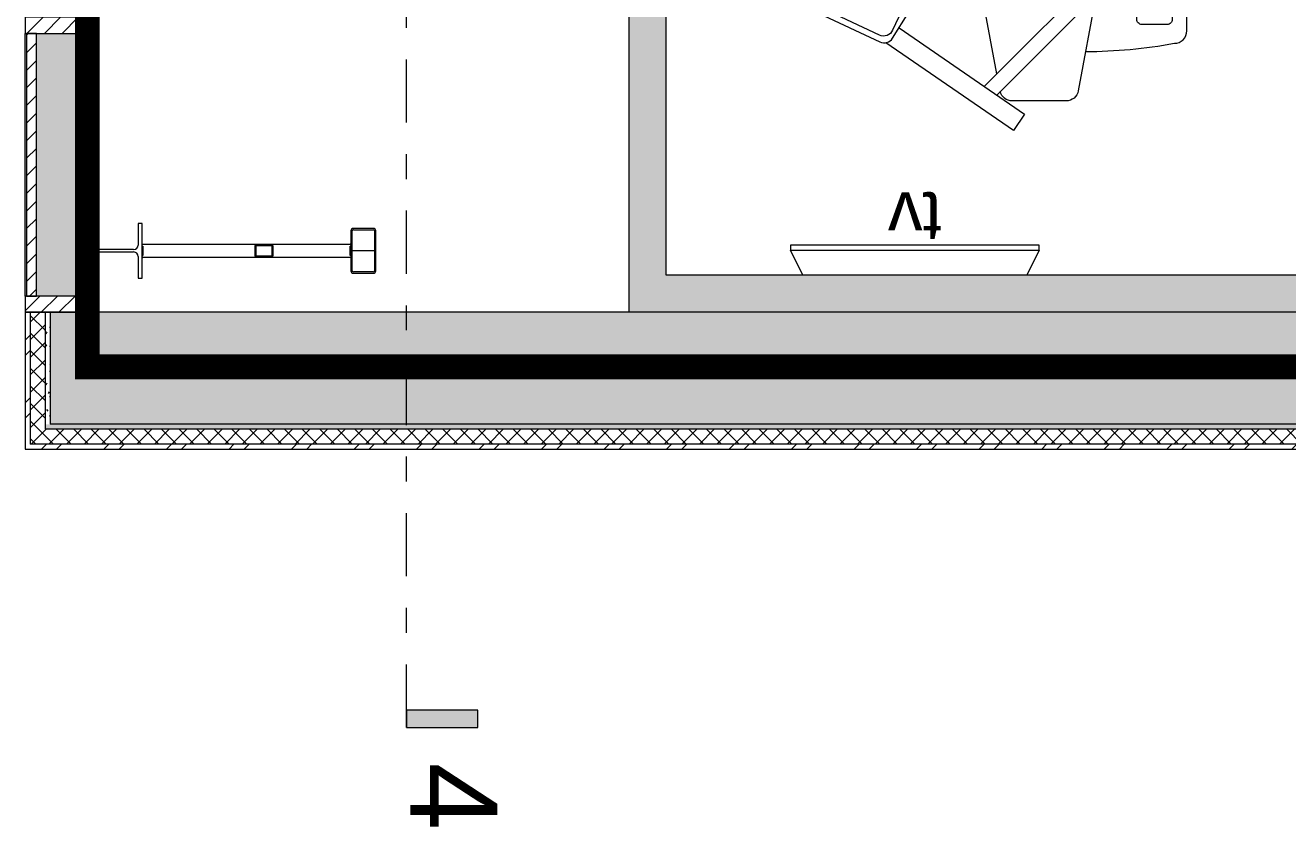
# Model space of a CAD drawing. Header units: metres. Extents: x 83 to 133, y -243 to -94.
# Drawn here: x 85.7 to 90.78, y -150.85 to -147.63 of the extents above; entities that cross this region are included whole.
import ezdxf

# ---------------------------------------------------------------- set-up
doc = ezdxf.new("R2010")
doc.units = ezdxf.units.M
doc.linetypes.add('DASHDOT', pattern=[25.4, 12.7, -6.35, 0, -6.35])
doc.layers.get('0').update_dxf_attribs({"lineweight": 5})
for name, color, linetype, lineweight in [('ARQ_Legendas', 41, 'Continuous', 5), ('ARQ_Mobiliario GTS', 21, 'Continuous', 5), ('ARQ_Tramas Pladur', 253, 'Continuous', 5), ('BASE', 7, 'Continuous', 5), ('FOLHA', 15, 'Continuous', 5), ('MP_GENERICO', 7, 'Continuous', 5), ('PLADUR', 1, 'Continuous', 5)]:
    doc.layers.add(name, color=color, linetype=linetype, lineweight=lineweight)
doc.styles.get("Standard").update_dxf_attribs({"font": 'arial.ttf'})
pattern_1 = [(45, (0, 0), (-0.12572359, 0.12572359), []), (45, (0, 0.1905), (-0.12572359, 0.12572359), [])]
pattern_2 = [(0, (0, 0), (0.1016, 0.0254), [0.00838, -0.06782, 0.00838, -0.06782, -0.4064]), (0, (0, 0), (0.1016, 0.0254), [-0.1524, 0.00838, -0.14402, 0.00838, -0.06782, -0.1778]), (0, (0, 0), (0.1016, 0.0254), [-0.381, 0.00838, -0.04242, 0.00838, -0.11862]), (120, (0.0381, 0.0127), (-0.0727970453, 0.075288181), [0.00838, -0.06782, 0.00838, -0.06782, -0.4064]), (120, (0.0381, 0.0127), (-0.0727970453, 0.075288181), [-0.1524, 0.00838, -0.14402, 0.00838, -0.06782, -0.1778]), (120, (0.0381, 0.0127), (-0.0727970453, 0.075288181), [-0.381, 0.00838, -0.04242, 0.00838, -0.11862]), (240, (0.0508, 0.0635), (-0.0288029547, -0.100688181), [0.00838, -0.06782, 0.00838, -0.06782, -0.4064]), (240, (0.0508, 0.0635), (-0.0288029547, -0.100688181), [-0.1524, 0.00838, -0.14402, 0.00838, -0.06782, -0.1778]), (240, (0.0508, 0.0635), (-0.0288029547, -0.100688181), [-0.381, 0.00838, -0.04242, 0.00838, -0.11862])]
pattern_3 = [(45, (0, 0), (-0.035355339, 0.035355339), []), (135, (0, 0), (-0.035355339, -0.035355339), [])]

# ---------------------------------------------------------------- blocks, each defined once
blk = doc.blocks.new('Family - Hospital da Trofa - Fachada v3-1200353-200-HOSPITAL - PLANTA PISO 1')
at = {"layer": 'MP_GENERICO'}
for p, q in [((0.019, 0), (0.019, -0.0024)), ((-0.019, 0), (-0.019, -0.0024)), ((-0.019, -0.0024), (0.019, -0.0024))]:
    blk.add_line(p, q, dxfattribs=at)
blk = doc.blocks.new('Family - Weld-1201143-200-HOSPITAL - PLANTA PISO 1')
blk.add_blockref('Family - Hospital da Trofa - Fachada v3-1200353-200-HOSPITAL - PLANTA PISO 1', (0, 0))
blk = doc.blocks.new('Family - ST_MetTrelica-1201189-200-HOSPITAL - PLANTA PISO 1')
at = {"layer": 'MP_GENERICO'}
for p, q in [((-0.094, 0.11), (-0.11, 0.11)), ((-0.11, 0.11), (-0.11, -0.11)), ((-0.094, 0.02275), (-0.094, 0.11)), ((0.11, 0.11), (0.094, 0.11)), ((0.094, 0.11), (0.094, 0.02275)), ((0.11, -0.11), (0.11, 0.11)), ((0.076, 0.00475), (-0.076, 0.00475)), ((-0.094, -0.11), (-0.094, -0.02275)), ((-0.076, -0.00475), (0.076, -0.00475)), ((0.094, -0.02275), (0.094, -0.11)), ((-0.11, -0.11), (-0.094, -0.11)), ((0.094, -0.11), (0.11, -0.11))]:
    blk.add_line(p, q, dxfattribs=at)
for centre, start, end in [((-0.076, 0.02275), 180, 270), ((0.076, 0.02275), 270, 0), ((-0.076, -0.02275), 90, 180), ((0.076, -0.02275), 0, 90)]:
    blk.add_arc(centre, 0.018, start, end, dxfattribs=at)
blk = doc.blocks.new('Family - ST_MetTrelica-1201190-200-HOSPITAL - PLANTA PISO 1')
at = {"layer": 'MP_GENERICO'}
for p, q in [((41.185, 0.5726), (41.185, 0.11)), ((41.235, 0.11), (41.235, 0.5726))]:
    blk.add_line(p, q, dxfattribs=at)
blk = doc.blocks.new('Family - ST_MetTrelica-1201209-200-HOSPITAL - PLANTA PISO 1')
at = {"layer": 'MP_GENERICO'}
for p, q in [((41.12, 1.04), (41.12, 0.96)), ((41.125, 0.96), (41.125, 1.04)), ((41.29, 1.05), (41.13, 1.05)), ((41.13, 1.045), (41.29, 1.045)), ((41.295, 1.04), (41.295, 0.96)), ((41.3, 0.96), (41.3, 1.04)), ((41.29, 0.955), (41.13, 0.955)), ((41.13, 0.95), (41.29, 0.95))]:
    blk.add_line(p, q, dxfattribs=at)
for centre, radius, start, end in [((41.13, 1.04), 0.01, 90, 180), ((41.13, 1.04), 0.005, 90, 180), ((41.29, 1.04), 0.01, 0, 90), ((41.29, 1.04), 0.005, 0, 90), ((41.13, 0.96), 0.01, 180, 270), ((41.13, 0.96), 0.005, 180, 270), ((41.29, 0.96), 0.005, 270, 0), ((41.29, 0.96), 0.01, 270, 360)]:
    blk.add_arc(centre, radius, start, end, dxfattribs=at)
blk = doc.blocks.new('Family - ST_MetTrelica-1201231-200-HOSPITAL - PLANTA PISO 1')
at = {"layer": 'MP_GENERICO'}
for p, q in [((41.185, 0.95), (41.185, 0.6278)), ((41.235, 0.6278), (41.235, 0.95)), ((41.185, 0.6278), (41.185, 0.5726)), ((41.188, 0.5726), (41.188, 0.6278)), ((41.229, 0.6365), (41.191, 0.6365)), ((41.191, 0.6322), (41.229, 0.6322)), ((41.232, 0.6278), (41.232, 0.5726)), ((41.235, 0.5726), (41.235, 0.6278)), ((41.229, 0.5683), (41.191, 0.5683)), ((41.191, 0.5639), (41.229, 0.5639))]:
    blk.add_line(p, q, dxfattribs=at)
at = {"layer": 'MP_GENERICO', "flags": 128}
for points in [[(41.191, 0.6365), (41.1898, 0.6363), (41.1887, 0.6358), (41.1877, 0.635), (41.1868, 0.634), (41.186, 0.6326), (41.1855, 0.6311), (41.1851, 0.6295), (41.185, 0.6278)], [(41.188, 0.6278), (41.1881, 0.6286), (41.1882, 0.6295), (41.1885, 0.6302), (41.1889, 0.6309), (41.1893, 0.6314), (41.1899, 0.6318), (41.1904, 0.6321), (41.191, 0.6322)], [(41.235, 0.6278), (41.2349, 0.6295), (41.2345, 0.6311), (41.234, 0.6326), (41.2332, 0.634), (41.2323, 0.635), (41.2313, 0.6358), (41.2302, 0.6363), (41.229, 0.6365)], [(41.229, 0.6322), (41.2296, 0.6321), (41.2301, 0.6318), (41.2307, 0.6314), (41.2311, 0.6309), (41.2315, 0.6302), (41.2318, 0.6295), (41.2319, 0.6286), (41.232, 0.6278)], [(41.185, 0.5726), (41.1851, 0.5709), (41.1855, 0.5693), (41.186, 0.5678), (41.1868, 0.5665), (41.1877, 0.5654), (41.1887, 0.5646), (41.1898, 0.5641), (41.191, 0.5639)], [(41.191, 0.5683), (41.1904, 0.5683), (41.1899, 0.5686), (41.1893, 0.569), (41.1889, 0.5695), (41.1885, 0.5702), (41.1882, 0.5709), (41.1881, 0.5718), (41.188, 0.5726)], [(41.232, 0.5726), (41.2319, 0.5718), (41.2318, 0.5709), (41.2315, 0.5702), (41.2311, 0.5695), (41.2307, 0.569), (41.2301, 0.5686), (41.2296, 0.5683), (41.229, 0.5683)], [(41.229, 0.5639), (41.2302, 0.5641), (41.2313, 0.5646), (41.2323, 0.5654), (41.2332, 0.5665), (41.234, 0.5678), (41.2345, 0.5693), (41.2349, 0.5709), (41.235, 0.5726)]]:
    blk.add_lwpolyline(points, dxfattribs=at)
blk = doc.blocks.new('Family - Hospital da Trofa - Fachada v3-1200396-200-HOSPITAL - PLANTA PISO 1')
at = {"layer": 'MP_GENERICO'}
blk.add_line((0.1308, 0.95), (0.135, 0.9458), dxfattribs=at)
blk = doc.blocks.new('Family - Weld-1201234-200-HOSPITAL - PLANTA PISO 1')
blk.add_blockref('Family - Hospital da Trofa - Fachada v3-1200396-200-HOSPITAL - PLANTA PISO 1', (41.05, 0))
blk = doc.blocks.new('Family - Hospital da Trofa - Fachada v3-1200453-200-HOSPITAL - PLANTA PISO 1')
at = {"layer": 'MP_GENERICO'}
for p, q in [((0.019, 0), (0.019, -0.0024)), ((-0.019, 0), (-0.019, -0.0024)), ((-0.019, -0.0024), (0.019, -0.0024))]:
    blk.add_line(p, q, dxfattribs=at)
blk = doc.blocks.new('Family - Weld-1201261-200-HOSPITAL - PLANTA PISO 1')
blk.add_blockref('Family - Hospital da Trofa - Fachada v3-1200453-200-HOSPITAL - PLANTA PISO 1', (0, 0))
blk = doc.blocks.new('Family - Hospital da Trofa - Fachada v3-1200319-200-HOSPITAL - PLANTA PISO 1')
at = {"layer": 'MP_GENERICO'}
blk.add_line((0.1892, 0.11), (0.185, 0.1142), dxfattribs=at)
blk = doc.blocks.new('Family - Weld-1201292-200-HOSPITAL - PLANTA PISO 1')
blk.add_blockref('Family - Hospital da Trofa - Fachada v3-1200319-200-HOSPITAL - PLANTA PISO 1', (41.05, 0))
blk = doc.blocks.new('Family - ST_MetTrelica-1201311-200-HOSPITAL - PLANTA PISO 1')
for name in ['Family - ST_MetTrelica-1201209-200-HOSPITAL - PLANTA PISO 1', 'Family - Weld-1201234-200-HOSPITAL - PLANTA PISO 1', 'Family - ST_MetTrelica-1201231-200-HOSPITAL - PLANTA PISO 1', 'Family - ST_MetTrelica-1201190-200-HOSPITAL - PLANTA PISO 1', 'Family - Weld-1201292-200-HOSPITAL - PLANTA PISO 1']:
    blk.add_blockref(name, (0, 0))
at = {"extrusion": (0, 0, -1)}
blk.add_blockref('Family - Weld-1201143-200-HOSPITAL - PLANTA PISO 1', (-41.21, 0.95), dxfattribs=at)
at = {"rotation": 270}
blk.add_blockref('Family - ST_MetTrelica-1201189-200-HOSPITAL - PLANTA PISO 1', (41.21, 0), dxfattribs=at)
at = {"extrusion": (0, 0, -1), "rotation": 180}
blk.add_blockref('Family - Weld-1201261-200-HOSPITAL - PLANTA PISO 1', (-41.21, 0.11), dxfattribs=at)
blk = doc.blocks.new('Family - Hospital da Trofa - Fachada v3-1200619-200-HOSPITAL - PLANTA PISO 1')
at = {"layer": 'MP_GENERICO'}
for p, q in [((0.019, 0), (0.019, -0.0024)), ((-0.019, 0), (-0.019, -0.0024)), ((-0.019, -0.0024), (0.019, -0.0024))]:
    blk.add_line(p, q, dxfattribs=at)
blk = doc.blocks.new('Family - Weld-1201318-200-HOSPITAL - PLANTA PISO 1')
blk.add_blockref('Family - Hospital da Trofa - Fachada v3-1200619-200-HOSPITAL - PLANTA PISO 1', (0, 0))
blk = doc.blocks.new('Direct Shape - ST_MetTrelica-1201409-200-HOSPITAL - PLANTA PISO 1')
at = {"layer": 'MP_GENERICO'}
for p, q in [((-0.094, 0.11), (-0.11, 0.11)), ((-0.11, 0.11), (-0.11, -0.11)), ((-0.094, 0.02275), (-0.094, 0.11)), ((0.11, 0.11), (0.094, 0.11)), ((0.094, 0.11), (0.094, 0.02275)), ((0.11, -0.11), (0.11, 0.11)), ((0.076, 0.00475), (-0.076, 0.00475)), ((-0.094, -0.11), (-0.094, -0.02275)), ((-0.076, -0.00475), (0.076, -0.00475)), ((0.094, -0.02275), (0.094, -0.11)), ((-0.11, -0.11), (-0.094, -0.11)), ((0.094, -0.11), (0.11, -0.11))]:
    blk.add_line(p, q, dxfattribs=at)
for centre, start, end in [((-0.076, 0.02275), 180, 270), ((0.076, 0.02275), 270, 0), ((-0.076, -0.02275), 90, 180), ((0.076, -0.02275), 0, 90)]:
    blk.add_arc(centre, 0.018, start, end, dxfattribs=at)
blk = doc.blocks.new('Direct Shape - ST_MetTrelica-1201411-200-HOSPITAL - PLANTA PISO 1')
at = {"layer": 'MP_GENERICO'}
for p, q in [((86.6358, -148.5124), (86.1731, -148.5124)), ((86.1731, -148.5624), (86.6358, -148.5624))]:
    blk.add_line(p, q, dxfattribs=at)
blk = doc.blocks.new('Direct Shape - ST_MetTrelica-1201449-200-HOSPITAL - PLANTA PISO 1')
at = {"layer": 'MP_GENERICO'}
for p, q in [((87.0131, -148.4574), (87.0131, -148.6174)), ((87.0181, -148.6174), (87.0181, -148.4574)), ((87.1031, -148.4474), (87.0231, -148.4474)), ((87.0231, -148.4524), (87.1031, -148.4524)), ((87.1081, -148.4574), (87.1081, -148.6174)), ((87.1131, -148.6174), (87.1131, -148.4574)), ((87.1031, -148.6224), (87.0231, -148.6224)), ((87.0231, -148.6274), (87.1031, -148.6274))]:
    blk.add_line(p, q, dxfattribs=at)
for centre, radius, start, end in [((87.0231, -148.4574), 0.01, 90, 180), ((87.0231, -148.4574), 0.005, 90, 180), ((87.1031, -148.4574), 0.01, 0, 90), ((87.1031, -148.4574), 0.005, 0, 90), ((87.0231, -148.6174), 0.01, 180, 270), ((87.0231, -148.6174), 0.005, 180, 270), ((87.1031, -148.6174), 0.005, 270, 0), ((87.1031, -148.6174), 0.01, 270, 0)]:
    blk.add_arc(centre, radius, start, end, dxfattribs=at)
blk = doc.blocks.new('Direct Shape - ST_MetTrelica-1201493-200-HOSPITAL - PLANTA PISO 1')
at = {"layer": 'MP_GENERICO'}
for p, q in [((86.627, -148.5184), (86.627, -148.5564)), ((86.6314, -148.5564), (86.6314, -148.5184)), ((86.6909, -148.5124), (86.6358, -148.5124)), ((86.6358, -148.5154), (86.6909, -148.5154)), ((87.0131, -148.5124), (86.6909, -148.5124)), ((86.6953, -148.5184), (86.6953, -148.5564)), ((86.6997, -148.5564), (86.6997, -148.5184)), ((86.6909, -148.5594), (86.6358, -148.5594)), ((86.6358, -148.5624), (86.6909, -148.5624)), ((86.6909, -148.5624), (87.0131, -148.5624))]:
    blk.add_line(p, q, dxfattribs=at)
at = {"layer": 'MP_GENERICO', "flags": 128}
for points in [[(86.6358, -148.5124), (86.6341, -148.5126), (86.6324, -148.5129), (86.6309, -148.5135), (86.6296, -148.5142), (86.6285, -148.5151), (86.6277, -148.5161), (86.6272, -148.5173), (86.627, -148.5184)], [(86.6314, -148.5184), (86.6315, -148.5179), (86.6317, -148.5173), (86.6321, -148.5168), (86.6327, -148.5163), (86.6333, -148.5159), (86.6341, -148.5157), (86.6349, -148.5155), (86.6358, -148.5154)], [(86.6997, -148.5184), (86.6995, -148.5173), (86.699, -148.5161), (86.6982, -148.5151), (86.6971, -148.5142), (86.6958, -148.5135), (86.6943, -148.5129), (86.6926, -148.5126), (86.6909, -148.5124)], [(86.6909, -148.5154), (86.6918, -148.5155), (86.6926, -148.5157), (86.6934, -148.5159), (86.694, -148.5163), (86.6946, -148.5168), (86.695, -148.5173), (86.6952, -148.5179), (86.6953, -148.5184)], [(86.627, -148.5564), (86.6272, -148.5576), (86.6277, -148.5587), (86.6285, -148.5598), (86.6296, -148.5607), (86.6309, -148.5614), (86.6324, -148.562), (86.6341, -148.5623), (86.6358, -148.5624)], [(86.6358, -148.5594), (86.6349, -148.5594), (86.6341, -148.5592), (86.6333, -148.5589), (86.6327, -148.5586), (86.6321, -148.5581), (86.6317, -148.5576), (86.6315, -148.557), (86.6314, -148.5564)], [(86.6953, -148.5564), (86.6952, -148.557), (86.695, -148.5576), (86.6946, -148.5581), (86.694, -148.5586), (86.6934, -148.5589), (86.6926, -148.5592), (86.6918, -148.5594), (86.6909, -148.5594)], [(86.6909, -148.5624), (86.6926, -148.5623), (86.6943, -148.562), (86.6958, -148.5614), (86.6971, -148.5607), (86.6982, -148.5598), (86.699, -148.5587), (86.6995, -148.5576), (86.6997, -148.5564)]]:
    blk.add_lwpolyline(points, dxfattribs=at)
blk = doc.blocks.new('Family - Hospital da Trofa - Fachada v3-1200699-200-HOSPITAL - PLANTA PISO 1')
at = {"layer": 'MP_GENERICO'}
blk.add_line((87.0131, -107.4582), (87.0089, -107.4624), dxfattribs=at)
blk = doc.blocks.new('Family - Weld-1201499-200-HOSPITAL - PLANTA PISO 1')
blk.add_blockref('Family - Hospital da Trofa - Fachada v3-1200699-200-HOSPITAL - PLANTA PISO 1', (0, -41.05))
blk = doc.blocks.new('Family - Hospital da Trofa - Fachada v3-1200810-200-HOSPITAL - PLANTA PISO 1')
at = {"layer": 'MP_GENERICO'}
for p, q in [((0.019, 0), (0.019, -0.0024)), ((-0.019, 0), (-0.019, -0.0024)), ((-0.019, -0.0024), (0.019, -0.0024))]:
    blk.add_line(p, q, dxfattribs=at)
blk = doc.blocks.new('Family - Weld-1201553-200-HOSPITAL - PLANTA PISO 1')
blk.add_blockref('Family - Hospital da Trofa - Fachada v3-1200810-200-HOSPITAL - PLANTA PISO 1', (0, 0))
blk = doc.blocks.new('Family - Hospital da Trofa - Fachada v3-1200560-200-HOSPITAL - PLANTA PISO 1')
at = {"layer": 'MP_GENERICO'}
blk.add_line((86.1731, -107.5167), (86.1774, -107.5124), dxfattribs=at)
blk = doc.blocks.new('Family - Weld-1201615-200-HOSPITAL - PLANTA PISO 1')
blk.add_blockref('Family - Hospital da Trofa - Fachada v3-1200560-200-HOSPITAL - PLANTA PISO 1', (0, -41.05))
blk = doc.blocks.new('Hospital da Trofa - Fachada v3_ifc-1-200-HOSPITAL - PLANTA PISO 1')
at = {"layer": 'MP_GENERICO', "lineweight": 5}
for name, p, rotation in [('Family - ST_MetTrelica-1201311-200-HOSPITAL - PLANTA PISO 1', (86.0631, -107.3274), 269.9999999999984), ('Direct Shape - ST_MetTrelica-1201409-200-HOSPITAL - PLANTA PISO 1', (86.0631, -148.5374), 180)]:
    blk.add_blockref(name, p, dxfattribs=dict(at, rotation=rotation))
for name in ['Direct Shape - ST_MetTrelica-1201449-200-HOSPITAL - PLANTA PISO 1', 'Direct Shape - ST_MetTrelica-1201411-200-HOSPITAL - PLANTA PISO 1', 'Direct Shape - ST_MetTrelica-1201493-200-HOSPITAL - PLANTA PISO 1', 'Family - Weld-1201499-200-HOSPITAL - PLANTA PISO 1', 'Family - Weld-1201615-200-HOSPITAL - PLANTA PISO 1']:
    blk.add_blockref(name, (0, 0), dxfattribs=at)
at = {"layer": 'MP_GENERICO', "lineweight": 5, "extrusion": (0, 0, -1)}
for name, p, rotation in [('Family - Weld-1201553-200-HOSPITAL - PLANTA PISO 1', (-86.1731, -148.5374), 270.0000000000016), ('Family - Weld-1201318-200-HOSPITAL - PLANTA PISO 1', (-87.0131, -148.5374), 90.0000000000016)]:
    blk.add_blockref(name, p, dxfattribs=dict(at, rotation=rotation))
blk = doc.blocks.new('Rectangular Mullion - 250x65-2269615-200-HOSPITAL - PLANTA PISO 1')
at = {"layer": 'MP_GENERICO'}
h = blk.add_hatch(dxfattribs=at)
h.set_pattern_fill('FP_28', color=256, style=0, pattern_type=2)
h.set_pattern_definition([(225, (-148.785, 85.828), (0.035355339, -0.035355339), [])])
h.paths.add_polyline_path([(0, 0.125), (0, -0.125), (-0.065, -0.125), (-0.065, 0.125)])
for p, q in [((-0.065, 0.125), (0, 0.125)), ((-0.065, -0.125), (-0.065, 0.125)), ((0, 0.125), (0, -0.125)), ((0, -0.125), (-0.065, -0.125))]:
    blk.add_line(p, q, dxfattribs=at)
blk = doc.blocks.new('Painel do sistema - Envidraçado 40mm FOYER-V59-200-HOSPITAL - PLANTA PISO 1')
at = {"layer": 'MP_GENERICO', "true_color": 0x808080}
h = blk.add_hatch(dxfattribs=at)
h.set_pattern_fill('FP_72', color=8, style=0, pattern_type=2)
h.set_pattern_definition([(135, (-148.191, -85.828), (-0.035355339, -0.035355339), [])])
h.paths.add_polyline_path([(0.5282, -0.08), (-0.5282, -0.08), (-0.5282, -0.12), (0.5282, -0.12)])
at = {"layer": 'MP_GENERICO'}
for p, q in [((0.5282, -0.08), (-0.5282, -0.08)), ((-0.5282, -0.08), (-0.5282, -0.12)), ((0.5282, -0.12), (0.5282, -0.08)), ((-0.5282, -0.12), (0.5282, -0.12))]:
    blk.add_line(p, q, dxfattribs=at)
blk = doc.blocks.new('Rectangular Mullion - 250x65-V60-200-HOSPITAL - PLANTA PISO 1')
at = {"layer": 'MP_GENERICO'}
h = blk.add_hatch(dxfattribs=at)
h.set_pattern_fill('FP_73', color=256, style=0, pattern_type=2)
h.set_pattern_definition([(225, (-147.631, 85.828), (0.035355339, -0.035355339), [])])
h.paths.add_polyline_path([(0.0325, 0.125), (0.0325, -0.125), (-0.0325, -0.125), (-0.0325, 0.125)])
for p, q in [((-0.0325, 0.125), (0.0325, 0.125)), ((-0.0325, -0.125), (-0.0325, 0.125)), ((0.0325, 0.125), (0.0325, -0.125)), ((0.0325, -0.125), (-0.0325, -0.125))]:
    blk.add_line(p, q, dxfattribs=at)
blk = doc.blocks.new('Rectangular Mullion - 250x65-V71-200-HOSPITAL - PLANTA PISO 1')
at = {"layer": 'MP_GENERICO', "true_color": 0xa5a5a5}
h = blk.add_hatch(color=253, dxfattribs=at)
h.paths.add_polyline_path([(85.9531, -148.7197), (85.9531, -147.6632), (85.7481, -147.6632), (85.7481, -148.7197), (85.9255, -148.7197)])
h.paths.add_polyline_path([(85.7081, -148.7197), (85.7081, -147.6632), (85.7031, -147.6632), (85.7031, -148.7197)])
at = {"layer": 'MP_GENERICO'}
for p, q in [((85.7031, -148.7197), (85.7031, -147.6632)), ((85.9531, -148.4274), (85.9531, -147.6632)), ((85.9531, -148.7197), (85.9531, -148.6474))]:
    blk.add_line(p, q, dxfattribs=at)
blk = doc.blocks.new('TS ST_BASE')
at = {"true_color": 0x646464}
h = blk.add_hatch(dxfattribs=at)
h.set_pattern_fill('FP_9', color=251, style=0, pattern_type=2)
h.set_pattern_definition(pattern_1)
h.paths.add_polyline_path([(85.7031, -149.3147), (85.7231, -149.3147), (85.7231, -148.7847), (85.7031, -148.7847), (85.7031, -149.2347)])
at = {"true_color": 0x808080}
h = blk.add_hatch(dxfattribs=at)
h.set_pattern_fill('FP_10', color=8, style=0, pattern_type=2)
h.set_pattern_definition(pattern_3)
h.paths.add_polyline_path([(85.7231, -149.2547), (85.7831, -149.2547), (85.7831, -148.7847), (85.7231, -148.7847), (85.7231, -149.2347)])
h = blk.add_hatch(dxfattribs=at)
h.set_pattern_fill('FP_8', color=8, style=0, pattern_type=2)
h.set_pattern_definition(pattern_2)
h.paths.add_polyline_path([(85.7831, -149.2347), (85.8031, -149.2347), (85.8031, -148.7847), (85.7831, -148.7847), (85.7831, -149.1257)])
at = {"true_color": 0x323232}
blk.add_hatch(color=250, dxfattribs=at).paths.add_polyline_path([(130.9814, -149.2347), (130.9814, -148.7847), (85.8031, -148.7847), (85.8031, -149.2347), (105.8574, -149.2347)])
at = {"true_color": 0x808080}
h = blk.add_hatch(dxfattribs=at)
h.set_pattern_fill('FP_8', color=8, style=0, pattern_type=2)
h.set_pattern_definition(pattern_2)
h.paths.add_polyline_path([(131.4514, -149.2547), (131.4514, -149.2347), (85.7831, -149.2347), (85.7831, -149.2547), (105.8574, -149.2547)])
h = blk.add_hatch(dxfattribs=at)
h.set_pattern_fill('FP_10', color=8, style=0, pattern_type=2)
h.set_pattern_definition(pattern_3)
h.paths.add_polyline_path([(131.5114, -149.3147), (131.5114, -149.2547), (85.7231, -149.2547), (85.7231, -149.3147), (105.8574, -149.3147)])
at = {"true_color": 0x646464}
h = blk.add_hatch(dxfattribs=at)
h.set_pattern_fill('FP_9', color=251, style=0, pattern_type=2)
h.set_pattern_definition(pattern_1)
h.paths.add_polyline_path([(131.5314, -149.3347), (131.5314, -149.3147), (85.7031, -149.3147), (85.7031, -149.3347), (105.8574, -149.3347)])
at = {"color": 253, "true_color": 0xaaaaaa}
blk.add_line((87.1131, -148.5374), (87.0131, -148.5374), dxfattribs=at)
for p, q in [((131.4314, -148.7847), (85.7031, -148.7847)), ((85.7031, -148.7847), (85.7031, -149.3347)), ((85.7231, -148.7847), (85.7231, -149.3147)), ((85.7831, -148.7847), (85.7831, -149.2547)), ((85.8031, -148.7847), (85.8031, -149.2347)), ((131.4314, -149.2347), (85.8031, -149.2347)), ((131.4514, -149.2547), (85.7831, -149.2547)), ((85.7031, -149.3347), (131.5314, -149.3347)), ((131.5114, -149.3147), (85.7231, -149.3147))]:
    blk.add_line(p, q)
at = {"lineweight": 5}
blk.add_blockref('Hospital da Trofa - Fachada v3_ifc-1-200-HOSPITAL - PLANTA PISO 1', (0, 0), dxfattribs=at)
at = {"extrusion": (0, 0, -1), "rotation": 270.0000000000001}
for name, p in [('Rectangular Mullion - 250x65-V60-200-HOSPITAL - PLANTA PISO 1', (-85.8281, -147.6307)), ('Rectangular Mullion - 250x65-2269615-200-HOSPITAL - PLANTA PISO 1', (-85.8281, -148.7847))]:
    blk.add_blockref(name, p, dxfattribs=at)
blk.add_blockref('Rectangular Mullion - 250x65-V71-200-HOSPITAL - PLANTA PISO 1', (0, 0))
at = {"rotation": 269.9999999999999}
blk.add_blockref('Painel do sistema - Envidraçado 40mm FOYER-V59-200-HOSPITAL - PLANTA PISO 1', (85.8281, -148.1914), dxfattribs=at)
blk = doc.blocks.new('Equip Cadeira Dentária-flat6')
at = {"color": 0, "linetype": 'Continuous'}
for p, q in [((1.0783, 0.5593), (1.0783, 0.3995)), ((0.7983, 0.4363), (0.7983, 0.5224)), ((1.04, 0.5161), (1.0783, 0.5161)), ((1.0235, 0.4855), (0.9503, 0.4855)), ((1.0235, 0.4733), (0.9503, 0.4733)), ((1.1845, 0.5043), (1.0783, 0.5043)), ((1.1595, 0.4793), (1.2684, -0.0811)), ((1.2095, 0.4793), (1.3166, -0.0717)), ((1.04, 0.4426), (1.0783, 0.4426)), ((1.1643, 0.4545), (1.081, 0.4545)), ((1.1187, 0.3293), (1.1266, 0.3946)), ((1.2467, 0.3596), (1.2424, 0.3946)), ((1.1145, 0.3293), (1.1145, 0.27)), ((0.7615, 0.27), (0.7615, 0.25)), ((1.109, 0.25), (1.1115, 0.27)), ((1.26, 0.25), (1.2584, 0.2629)), ((0.7, -0.25), (0.7, 0.25)), ((0.72, -0.2024), (0.72, 0.25)), ((0.842, -0.0792), (0.7293, -0.2123)), ((0.8473, -0.1571), (0.842, -0.164)), ((0.72, -0.25), (0.72, -0.2056)), ((0.7615, -0.27), (0.7615, -0.25)), ((1.1145, -0.3293), (1.1145, -0.27)), ((0.325, -0.7717), (0.3195, -0.7946)), ((0.359, -0.78), (0.3535, -0.8028))]:
    blk.add_line(p, q, dxfattribs=at)
for points in [[(1.6017, 0.1867, 0.04351), (1.5686, 0.5438, 0.414214), (1.5186, 0.5938), (1.2686, 0.5938, 0.414214), (1.2186, 0.5438), (1.2186, 0.4314)], [(1.1735, 0.4072, 0.540214), (1.1633, 0.3581), (1.1878, 0.3335)], [(1.1993, 0.2747), (1.1145, 0.27), (0.7315, 0.27, -0.414214), (0.7215, 0.28), (0.7215, 0.3193, -0.414214), (0.7315, 0.3293), (1.1145, 0.3293), (1.1895, 0.3252)], [(0.7315, -0.25), (0.7315, -0.27, 0.414214), (0.7215, -0.28), (0.7215, -0.3193, 0.414214), (0.7315, -0.3293), (1.1145, -0.3293), (1.2411, -0.3223, 0.398235), (1.26, -0.3024), (1.26, -0.2969, 0.398235), (1.2411, -0.277), (1.1145, -0.27), (0.7315, -0.27)], [(0.428, -0.3892), (0.438, -0.3478), (0.4398, -0.3483, 0.447214), (0.4507, -0.3509), (0.4526, -0.3514), (0.4426, -0.3927)], [(1.4489, -0.8843), (1.563, -0.6405, 0.379025), (1.548, -0.5896), (1.2333, -0.3926, 0.414214), (1.1782, -0.4053), (1.1704, -0.4177), (1.1545, -0.4517), (1.1633, -0.4558, -2.849), (1.1591, -0.4648), (1.1503, -0.4607), (1.1185, -0.5287), (1.1273, -0.5328, -2.849), (1.1231, -0.5418), (1.1143, -0.5377), (1.0825, -0.6056), (1.0913, -0.6098, -2.849), (1.087, -0.6188), (1.0782, -0.6147), (1.0465, -0.6826), (1.0553, -0.6868, -2.849), (1.051, -0.6958), (1.0422, -0.6917), (1.0263, -0.7257), (1.0218, -0.7395, 0.414214), (1.0474, -0.79), (1.4003, -0.9053, 0.379025), (1.4489, -0.8843)], [(0.1872, -0.5232), (0.1617, -0.4954), (0.1634, -0.4945, 0.447214), (0.1734, -0.4896), (0.1751, -0.4887), (0.1908, -0.4991)], [(0.5953, -0.622), (0.6307, -0.609), (0.6296, -0.6075, -0.447214), (0.623, -0.5984), (0.6218, -0.5969), (0.6031, -0.5989)], [(0.1727, -0.7309, 1.14546), (0.1586, -0.7372, 0.124165), (0.1644, -0.7493, 0.323726), (0.5121, -0.8335, 0.124165), (0.5228, -0.8254, 1.14546), (0.5131, -0.8134)]]:
    blk.add_lwpolyline(points, format="xyb", dxfattribs=at)
at = {"color": 0, "linetype": 'Continuous', "flags": 128}
for points in [[(1.4727, 0.3929), (1.2966, 0.3929, -0.414214), (1.2766, 0.4129), (1.2766, 0.5155, -0.414214), (1.2966, 0.5355), (1.4727, 0.5355, -0.414214), (1.4927, 0.5155), (1.4927, 0.4129, -0.414214)], [(0.05, -0.12), (0.2, -0.12), (0.2, 0.12), (0.05, 0.12, 0.414214), (0, 0.07), (0, -0.07, 0.414214)], [(1.3563, -0.5144), (1.5163, -0.5893, -0.414214), (1.5355, -0.6424), (1.4328, -0.8619, -0.414214), (1.3797, -0.8812), (1.2197, -0.8064, -0.414214), (1.2004, -0.7532), (1.3031, -0.5337, -0.414214)], [(0.187, -0.723, 0.237888), (0.504, -0.7998, -0.605717), (0.5111, -0.816, -0.122717), (0.5063, -0.8197, -0.323529), (0.1759, -0.7397, -0.122717), (0.1733, -0.7342, -0.605717)]]:
    blk.add_lwpolyline(points, format="xyb", close=True, dxfattribs=at)
at = {"color": 0, "linetype": 'Continuous'}
for points in [[(1.7767, -0.1704), (1.2294, 0.3768)], [(0.7315, 0.25), (0.7315, 0.27)], [(1.2499, 0.2715), (1.7421, -0.2207)], [(1.5062, -0.5634), (1.8538, -0.0584), (1.9197, -0.1037), (1.5663, -0.6173)], [(1.0263, -0.7257), (1.1397, -0.735), (1.2502, -0.4987), (1.1704, -0.4177)]]:
    blk.add_lwpolyline(points, dxfattribs=at)
at = {"color": 0, "linetype": 'Continuous', "flags": 128}
for points in [[(1.6915, -0.1701), (1.26, -0.25), (0.7, -0.25), (0.2618, -0.177, -0.366629), (0.22, -0.1276), (0.22, 0.1276, -0.366629), (0.2618, 0.177), (0.7, 0.25), (1.2041, 0.25)], [(1.3781, 0.2281), (1.7591, 0.1576, -0.361544), (1.8, 0.1084), (1.8, -0.1084, -0.339517), (1.7629, -0.1567, -0.339517)], [(0.8224, -0.2085, -0.402739), (0.74, -0.2201), (0.7185, -0.2045), (0.8204, -0.0636), (0.842, -0.0792, -0.403201), (0.8567, -0.1611, -0.403201)], [(0.8355, -0.0868), (0.8361, -0.0873, -0.414214), (0.8473, -0.1571)], [(0.8045, -0.212, -0.323563), (0.7459, -0.212), (0.7358, -0.2046)], [(1.146, -0.4698), (1.1515, -0.4723, 1.863325), (1.1642, -0.4452), (1.1588, -0.4426)], [(1.11, -0.5468), (1.1155, -0.5493, 1.863325), (1.1282, -0.5221), (1.1227, -0.5196)], [(1.074, -0.6238), (1.0794, -0.6263, 1.863325), (1.0922, -0.5991), (1.0867, -0.5966)], [(1.038, -0.7007), (1.0434, -0.7033, 1.863325), (1.0561, -0.6761), (1.0507, -0.6736)]]:
    blk.add_lwpolyline(points, format="xyb", dxfattribs=at)
blk.add_lwpolyline([(1.2541, 0.25), (1.26, 0.25), (1.274, 0.2474)], dxfattribs=at)
at = {"color": 0, "linetype": 'Continuous'}
blk.add_lwpolyline([(1.3362, -0.0679), (0.7828, -0.1754), (0.7904, -0.2147), (1.3439, -0.1071)], close=True, dxfattribs=at)
blk.add_lwpolyline([(0.5073, -0.7775, 0.260869), (0.5581, -0.7317), (0.6286, -0.5238, 0.427409), (0.5706, -0.4237), (0.2999, -0.3581, 0.427409), (0.2025, -0.4206), (0.1701, -0.6377, 0.260869), (0.1943, -0.7017, 0.234505)], format="xyb", close=True, dxfattribs=at)
for centre, radius in [((0.888, 0.4794), 0.02), ((1.1845, 0.4793), 0.025), ((0.4463, -0.3456), 0.005), ((0.1666, -0.4883), 0.005), ((0.6296, -0.6005), 0.005)]:
    blk.add_circle(centre, radius, dxfattribs=at)
for centre, radius, start, end in [((0.8483, 0.5224), 0.05, 93.3074, 180), ((0.888, 0.4794), 0.08, 4.3667, 355.6333), ((1.0883, -3.6306), 4.21, 90.4102, 93.3074), ((1.0583, 0.5593), 0.02, 0, 90.4102), ((0.888, 0.4794), 0.07, 4.992, 355.008), ((1.04, 0.4794), 0.0368, 90, 170.4608), ((0.9503, 0.4794), 0.00609, 90, 270), ((1.04, 0.4794), 0.0368, 189.5392, 270), ((1.0235, 0.4794), 0.00609, 270, 90), ((0.8483, 0.4363), 0.05, 180, 266.6926), ((1.1763, 0.3886), 0.05, 100.0044, 173.0605), ((1.1928, 0.3886), 0.05, 6.9395, 58.8932), ((1.0883, 4.5894), 4.21, 266.6926, 269.5898), ((1.0583, 0.3995), 0.02, 269.5898, 0), ((0.4384, 0.1055), 0.4178, 312.1143, 336.123), ((0.4505, -0.3275), 0.015, 268.93, 244.7502), ((0.1582, -0.4718), 0.015, 308.93, 284.7502), ((0.6446, -0.5896), 0.015, 228.017, 203.8373), ((0.5014, -0.8082), 0.0125, 293.2535, 321.2382)]:
    blk.add_arc(centre, radius, start, end, dxfattribs=at)
blk = doc.blocks.new('TV Sala Espera-flat1')
at = {"color": 0}
for p, q in [((-0.5, -0.1), (-0.5, -0.12)), ((0.5, -0.12), (0.5, -0.1)), ((-0.5, -0.12), (0.5, -0.12))]:
    blk.add_line(p, q, dxfattribs=at)
blk.add_lwpolyline([(0.5, -0.1), (-0.5, -0.1), (-0.45, 0), (0.45, 0)], close=True, dxfattribs=at)
at = {"layer": 'ARQ_Legendas', "insert": (0, -0.1327), "char_height": 0.2, "width": 1.01605, "attachment_point": 2}
blk.add_mtext('tv', dxfattribs=at)

msp = doc.modelspace()

# ---------------------------------------------------------------- hatches: boundary and pattern name
at = {"layer": 'ARQ_Tramas Pladur'}
h = msp.add_hatch(color=256, dxfattribs=at)
h.dxf.hatch_style = 1
h.paths.add_polyline_path([(108.1314, -148.7847), (108.1314, -148.6347), (106.6314, -148.6347), (106.6314, -144.6347), (106.7464, -144.6347), (106.7464, -144.4847), (105.6314, -144.4847), (105.6314, -144.3197), (105.4814, -144.3197), (105.4814, -144.4847), (104.3164, -144.4847), (104.3164, -144.6347), (106.4814, -144.6347), (106.4814, -148.6347), (103.2314, -148.6347), (103.2314, -144.6347), (103.3464, -144.6347), (103.3464, -144.4847), (101.8914, -144.4847), (101.8914, -144.6347), (103.0814, -144.6347), (103.0814, -148.6347), (98.5314, -148.6347), (98.5314, -144.6347), (99.7214, -144.6347), (99.7214, -144.4847), (96.2664, -144.4847), (96.2664, -144.6347), (98.3814, -144.6347), (98.3814, -148.6347), (95.1814, -148.6347), (95.1814, -144.6347), (95.2964, -144.6347), (95.2964, -144.4847), (94.9414, -144.4847), (94.9414, -144.7447), (93.9814, -144.7447), (93.9814, -144.4847), (92.9164, -144.4847), (92.9164, -144.6347), (93.8314, -144.6347), (93.8314, -144.8947), (95.0314, -144.8947), (95.0314, -148.6347), (91.8314, -148.6347), (91.8314, -144.6347), (91.9464, -144.6347), (91.9464, -144.4847), (91.5664, -144.4847), (91.5664, -144.6347), (91.6814, -144.6347), (91.6814, -148.6347), (88.2814, -148.6347), (88.2814, -144.6347), (90.5964, -144.6347), (90.5964, -144.4847), (90.4814, -144.4847), (90.4814, -144.3197), (90.3314, -144.3197), (90.3314, -144.4847), (88.1314, -144.4847), (88.1314, -148.7847)])
at = {"layer": 'FOLHA'}
h = msp.add_hatch(color=256, dxfattribs=at)
h.dxf.hatch_style = 1
h.paths.add_polyline_path([(87.2366, -150.3838), (87.2366, -150.4538), (87.5235, -150.4538), (87.5235, -150.3838)])

# ---------------------------------------------------------------- linework, layer by layer
at = {"color": 5, "linetype": 'DASHDOT', "ltscale": 0.05, "true_color": 0x0000f5, "const_width": 0.1}
msp.add_lwpolyline([(85.9531, -100.3428), (131.2086, -100.3428), (131.2086, -149.0037), (85.9531, -149.0037)], close=True, dxfattribs=at)
at = {"layer": 'FOLHA', "linetype": 'DASHDOT', "ltscale": 0.02}
msp.add_line((87.2366, -150.4538), (87.2366, -97.7938), dxfattribs=at)
at = {"layer": 'FOLHA'}
msp.add_lwpolyline([(87.2366, -150.3838), (87.2366, -150.4538), (87.5235, -150.4538), (87.5235, -150.3838), (87.2366, -150.3838)], dxfattribs=at)
at = {"layer": 'PLADUR'}
msp.add_line((88.1314, -144.4847), (88.1314, -148.7847), dxfattribs=at)
msp.add_lwpolyline([(88.2814, -148.6347), (88.2814, -144.6347), (91.6814, -144.6347), (91.6814, -148.6347)], close=True, dxfattribs=at)

# ---------------------------------------------------------------- block references
at = {"layer": 'ARQ_Mobiliario GTS'}
for name, p, rotation in [('Equip Cadeira Dentária-flat6', (89.7814, -146.1347), 270), ('TV Sala Espera-flat1', (89.2814, -148.6347), 180.0001048529692)]:
    msp.add_blockref(name, p, dxfattribs=dict(at, rotation=rotation))
at = {"layer": 'BASE'}
msp.add_blockref('TS ST_BASE', (0, 0), dxfattribs=at)

# ---------------------------------------------------------------- texts
at = {"layer": 'FOLHA', "insert": (87.6016, -150.595), "char_height": 0.35, "attachment_point": 1, "rotation": 270.0143}
msp.add_mtext_dynamic_manual_height_columns('4', width=0.35, gutter_width=1, heights=[0], dxfattribs=at)

doc.saveas('drawing.dxf')
